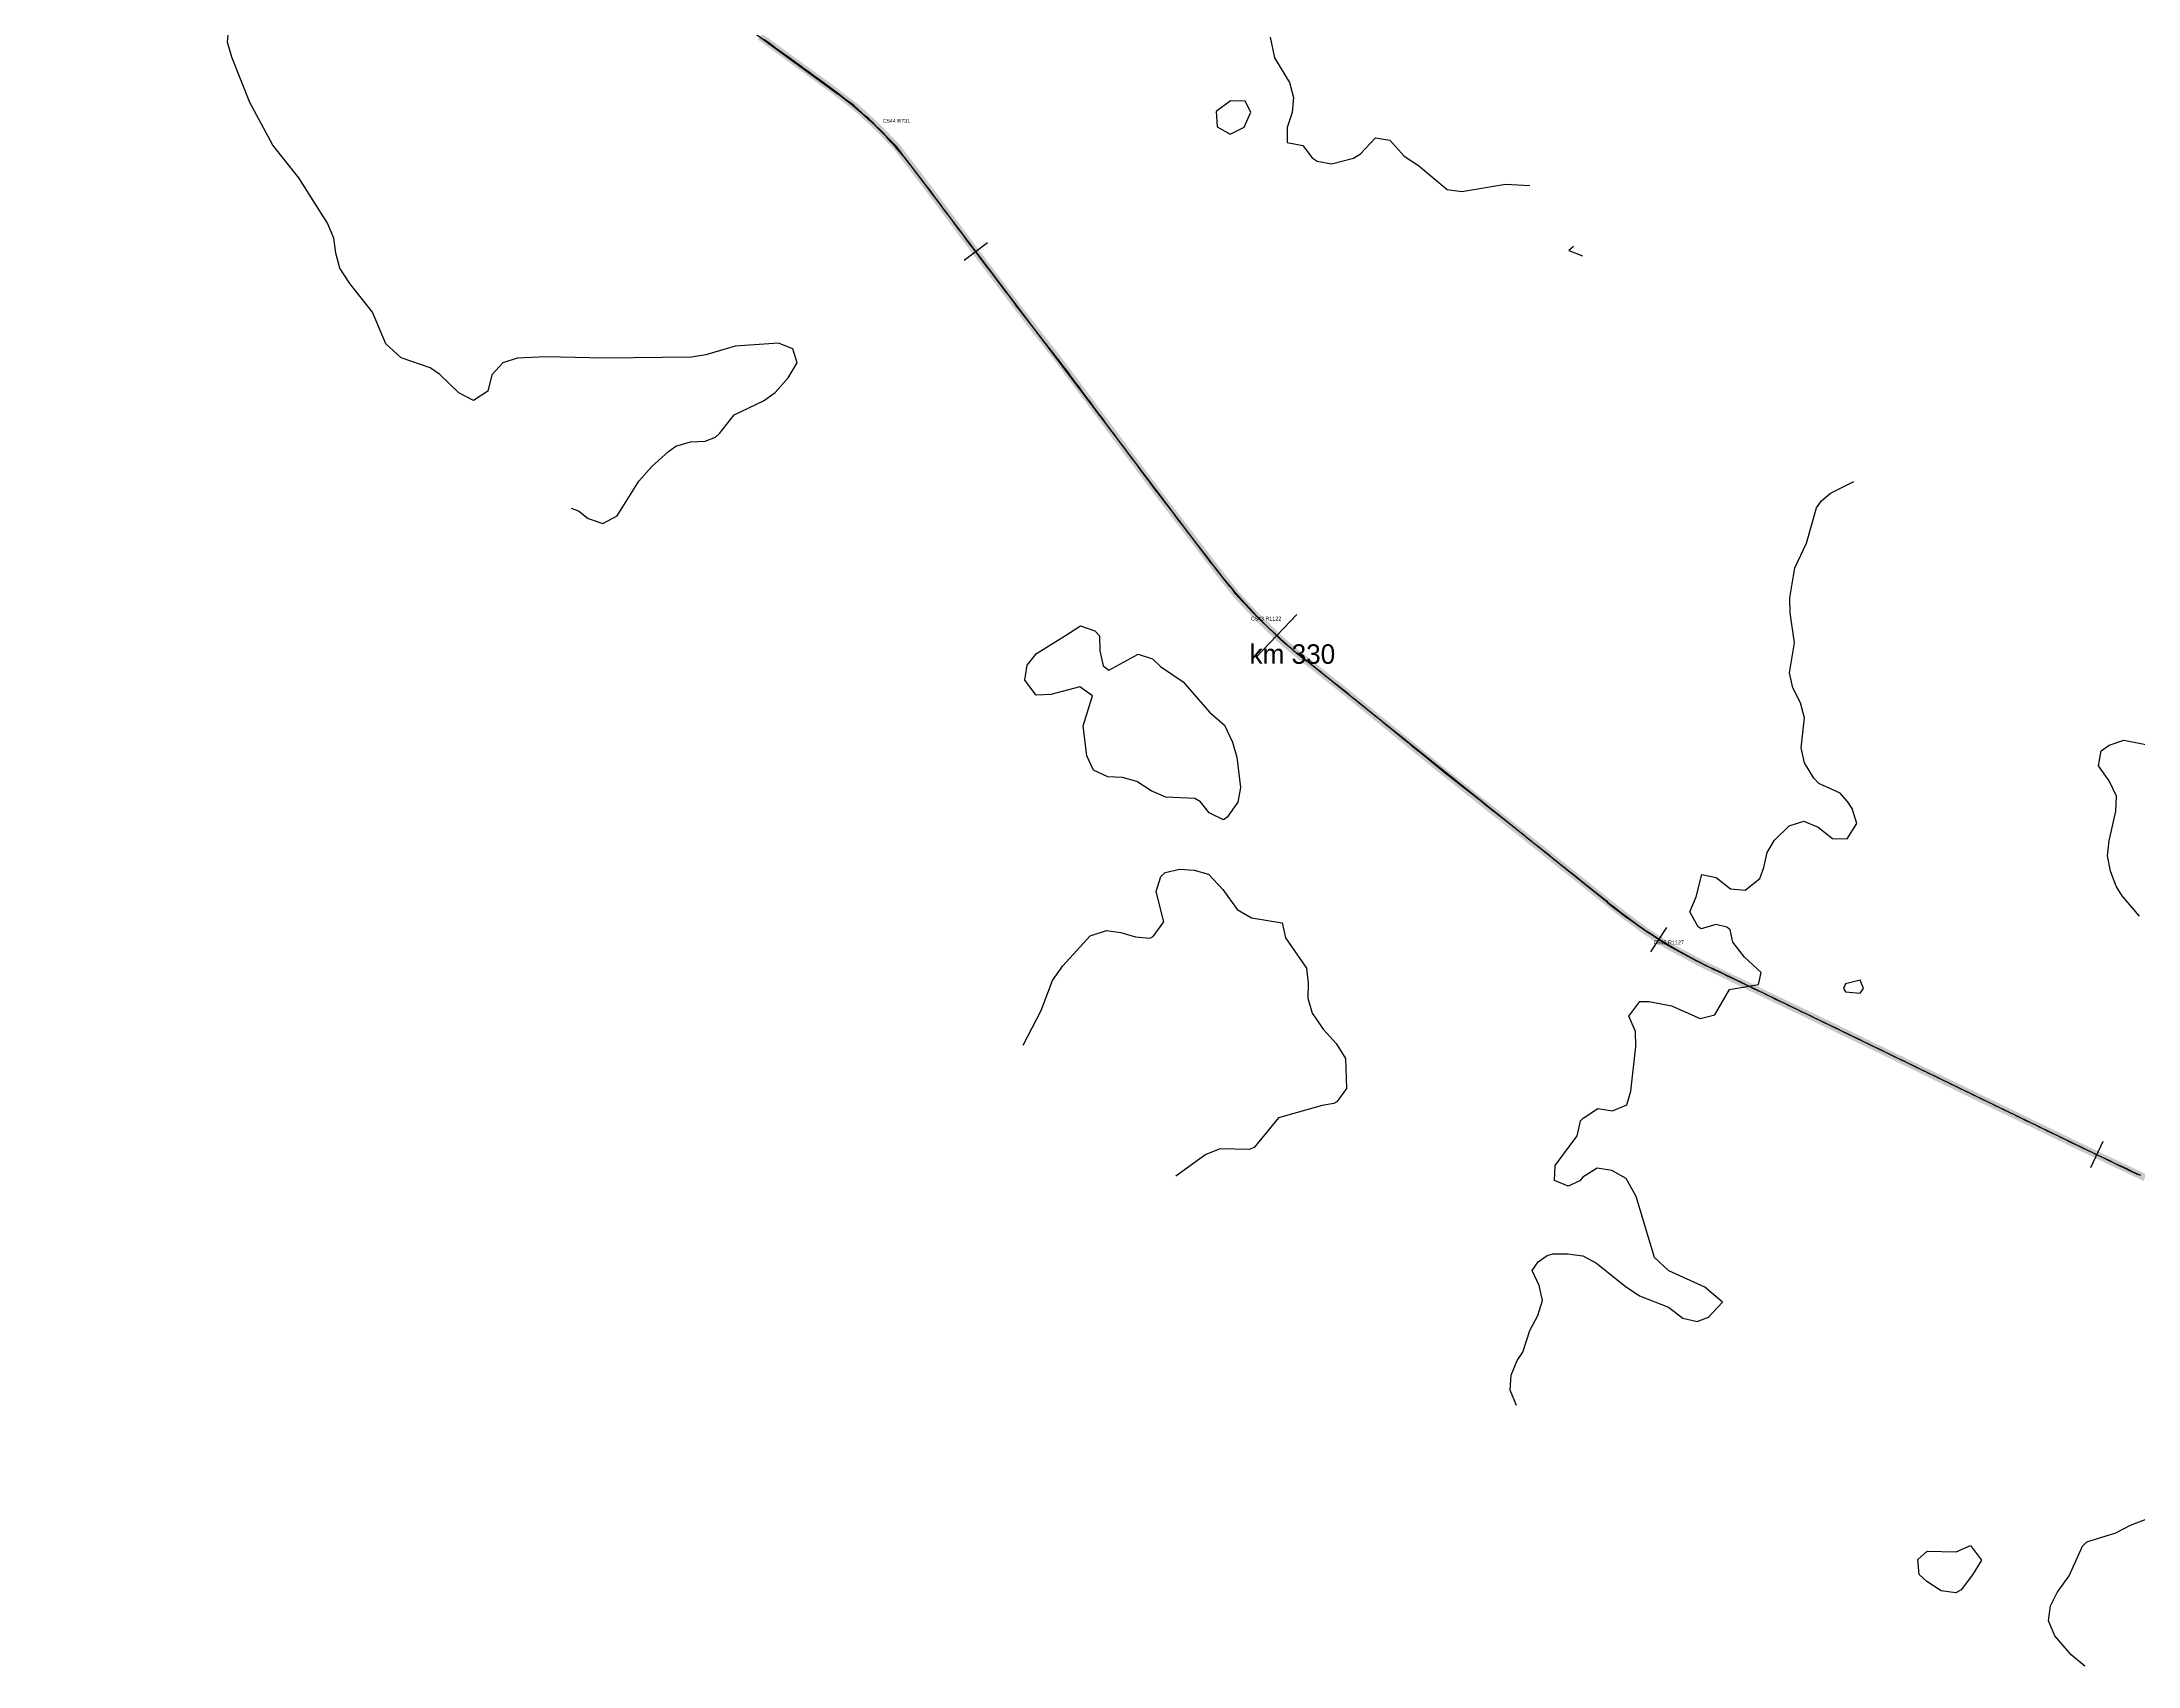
# Model space of a CAD drawing. Header units: metres. Extents: x 697254 to 930473, y 8023396 to 8227001.
# Drawn here: x 714328 to 718622, y 8213865 to 8217192 of the extents above; entities that cross this region are included whole.
import ezdxf

# ---------------------------------------------------------------- set-up
doc = ezdxf.new("R2010")
doc.units = ezdxf.units.M
for name, color, linetype in [('ALIGNMENT_FITTED', 4, 'Continuous'), ('CENTRELINE', 7, 'Continuous'), ('CHAINAGE', 7, 'Continuous'), ('CONTOUR_10M', 33, 'Continuous'), ('CURVE_LABELS', 4, 'Continuous'), ('GRADE_0-4', 3, 'Continuous')]:
    doc.layers.add(name, color=color, linetype=linetype)

msp = doc.modelspace()

# ---------------------------------------------------------------- linework, layer by layer
at = {"layer": 'ALIGNMENT_FITTED'}
for p, q in [((715959, 8217085), (714327.7, 8218278.5)), ((716725.3, 8216122.6), (716110.5, 8216935.9)), ((717534.6, 8215429.7), (716918.3, 8215924.1)), ((718622.3, 8214871.5), (717748.7, 8215294.5))]:
    msp.add_line(p, q, dxfattribs=at)
for centre, radius, start, end in [((715527.1, 8216494.8), 731.3, 37.091, 53.8099), ((717620.2, 8216799.2), 1121.8, -142.909, -128.7327), ((718239.8, 8216309), 1127.1, -128.7327, -115.8358)]:
    msp.add_arc(centre, radius, start, end, dxfattribs=at)
at = {"layer": 'CENTRELINE'}
msp.add_polyline3d([(718627.7, 8214869.6, 486.9), (718618.7, 8214873.9, 486.5), (718609.7, 8214878.2, 486.3), (718600.6, 8214882.5, 486.4), (718591.6, 8214886.8, 486.5), (718582.5, 8214891.1, 486.5), (718573.5, 8214895.4, 486.4), (718564.5, 8214899.7, 486.4), (718555.4, 8214904, 486.5), (718546.4, 8214908.2, 486.6), (718537.4, 8214912.5, 486.6), (718528.3, 8214916.8, 486.5), (718519.3, 8214921.1, 486.3), (718510.3, 8214925.4, 486), (718501.2, 8214929.7, 485.7), (718492.2, 8214934.1, 485.5), (718483.2, 8214938.4, 485.3), (718474.2, 8214942.8, 485.3), (718465.3, 8214947.2, 485.3), (718456.3, 8214951.6, 485.4), (718447.3, 8214955.9, 485.4), (718438.3, 8214960.3, 485.2), (718429.3, 8214964.7, 485.1), (718420.3, 8214969, 485.1), (718411.3, 8214973.4, 485.1), (718402.3, 8214977.8, 485.5), (718393.3, 8214982.1, 486), (718384.3, 8214986.5, 486.3), (718375.3, 8214990.9, 486.2), (718366.3, 8214995.2, 486.1), (718357.3, 8214999.6, 485.8), (718348.3, 8215004, 485.4), (718339.3, 8215008.3, 485.4), (718330.3, 8215012.7, 485.4), (718321.3, 8215017.1, 485.2), (718312.3, 8215021.5, 485.3), (718303.3, 8215025.8, 485.3), (718294.3, 8215030.2, 485.1), (718285.3, 8215034.6, 484.8), (718276.3, 8215038.9, 484.9), (718267.3, 8215043.3, 485), (718258.3, 8215047.7, 484.8), (718249.3, 8215052, 484.6), (718240.3, 8215056.4, 484.3), (718231.3, 8215060.8, 484.1), (718222.3, 8215065.1, 483.6), (718213.3, 8215069.5, 483.3), (718204.3, 8215073.9, 483), (718195.3, 8215078.2, 483), (718186.3, 8215082.6, 483.1), (718177.3, 8215087, 483.1), (718168.3, 8215091.4, 482.8), (718159.3, 8215095.7, 482.3), (718150.3, 8215100.1, 481.9), (718141.4, 8215104.5, 481.7), (718132.4, 8215108.8, 481.8), (718123.4, 8215113.2, 481.7), (718114.4, 8215117.6, 481.5), (718105.4, 8215121.9, 481.4), (718096.4, 8215126.3, 481.6), (718087.4, 8215130.7, 481.8), (718078.4, 8215135, 482.2), (718069.4, 8215139.4, 482.3), (718060.4, 8215143.8, 482.3), (718051.4, 8215148.2, 482), (718042.4, 8215152.5, 481.5), (718033.4, 8215156.9, 481), (718024.4, 8215161.3, 480.4), (718015.4, 8215165.6, 480.7), (718006.4, 8215170, 481.1), (717997.4, 8215174.4, 481.3), (717988.4, 8215178.7, 481.1), (717979.4, 8215183.1, 480.7), (717970.4, 8215187.5, 480.3), (717961.4, 8215191.8, 480), (717952.4, 8215196.1, 480.4), (717943.4, 8215200.5, 480.6), (717934.3, 8215204.8, 480.6), (717925.3, 8215209.1, 480.5), (717916.3, 8215213.4, 480.4), (717907.3, 8215217.7, 480.3), (717898.3, 8215222.1, 480.2), (717889.2, 8215226.4, 480.2), (717880.2, 8215230.7, 480.2), (717871.2, 8215235.1, 480), (717862.2, 8215239.4, 479.8), (717853.2, 8215243.8, 479.6), (717844.2, 8215248.1, 479.5), (717835.2, 8215252.4, 479.5), (717826.2, 8215256.8, 479.6), (717817.2, 8215261.1, 479.7), (717808.1, 8215265.5, 479.7), (717799.1, 8215269.8, 479.6), (717790.1, 8215274.1, 479.3), (717781.1, 8215278.5, 479.2), (717772.1, 8215282.8, 479.3), (717763.1, 8215287.2, 479.6), (717754.1, 8215291.5, 479.8), (717745.1, 8215295.8, 479.6), (717736.1, 8215300.2, 479.4), (717727.1, 8215304.6, 479.1), (717718.3, 8215309.3, 478.9), (717709.4, 8215314, 478.7), (717700.6, 8215318.7, 478.7), (717691.8, 8215323.4, 478.8), (717682.9, 8215328.1, 478.9), (717674.1, 8215332.8, 478.8), (717665.3, 8215337.5, 478.5), (717656.5, 8215342.2, 478.5), (717648.1, 8215347.7, 478.6), (717639.8, 8215353.2, 478.8), (717631.4, 8215358.8, 478.6), (717623.1, 8215364.3, 478.4), (717614.8, 8215369.8, 478.3), (717606.7, 8215375.7, 478.3), (717598.7, 8215381.7, 478.3), (717590.6, 8215387.6, 478.1), (717582.6, 8215393.6, 477.9), (717574.5, 8215399.5, 477.7), (717566.5, 8215405.5, 477.5), (717558.5, 8215411.5, 477.4), (717550.7, 8215417.8, 477.4), (717542.9, 8215424, 477.5), (717535.1, 8215430.2, 477.7), (717527.2, 8215436.5, 477.8), (717519.4, 8215442.7, 477.9), (717511.6, 8215448.9, 478.2), (717503.8, 8215455.2, 478.2), (717496, 8215461.4, 477.9), (717488.2, 8215467.7, 477.4), (717480.3, 8215473.9, 477), (717472.5, 8215480.1, 477.1), (717464.7, 8215486.4, 476.9), (717456.9, 8215492.6, 476.7), (717449.1, 8215498.8, 476.7), (717441.2, 8215505.1, 476.7), (717433.4, 8215511.3, 476.9), (717425.6, 8215517.6, 477), (717417.8, 8215523.8, 477), (717410, 8215530, 476.8), (717402.2, 8215536.3, 476.5), (717394.3, 8215542.5, 476.8), (717386.5, 8215548.7, 476.9), (717378.7, 8215555, 476.6), (717370.9, 8215561.2, 476.1), (717363.1, 8215567.5, 476.2), (717355.2, 8215573.7, 476.8), (717347.4, 8215579.9, 476.8), (717339.6, 8215586.1, 476.6), (717331.7, 8215592.3, 476.6), (717323.9, 8215598.5, 476.7), (717316, 8215604.7, 477), (717308.2, 8215611, 477.1), (717300.4, 8215617.2, 477), (717292.5, 8215623.4, 476.7), (717284.7, 8215629.6, 476.4), (717276.8, 8215635.8, 476.4), (717269, 8215642, 476.2), (717261.2, 8215648.2, 475.8), (717253.3, 8215654.5, 475.3), (717245.5, 8215660.7, 475.1), (717237.7, 8215666.9, 475.3), (717229.8, 8215673.1, 475.1), (717222, 8215679.3, 474.9), (717214.1, 8215685.5, 474.8), (717206.3, 8215691.7, 474.7), (717198.5, 8215697.9, 474.5), (717190.7, 8215704.2, 474.5), (717182.9, 8215710.6, 474.5), (717175.2, 8215716.9, 474.4), (717167.4, 8215723.2, 474.4), (717159.7, 8215729.5, 474.6), (717151.9, 8215735.8, 474.6), (717144.2, 8215742.1, 474.3), (717136.4, 8215748.4, 473.9), (717128.7, 8215754.8, 474.1), (717120.9, 8215761.1, 474.5), (717113.1, 8215767.4, 474.7), (717105.4, 8215773.7, 474.6), (717097.6, 8215780, 474.9), (717089.9, 8215786.3, 475.3), (717082.1, 8215792.7, 475.4), (717074.4, 8215799, 475.2), (717066.6, 8215805.3, 474.9), (717058.9, 8215811.6, 474.4), (717051.1, 8215817.9, 473.8), (717043.4, 8215824.2, 474), (717035.6, 8215830.6, 474.1), (717027.8, 8215836.9, 474), (717020.1, 8215843.2, 473.7), (717012.3, 8215849.5, 474), (717004.6, 8215855.8, 474.4), (716996.8, 8215862.1, 474.5), (716988.9, 8215868.3, 474.1), (716981.1, 8215874.5, 473.7), (716973.3, 8215880.7, 473.8), (716965.5, 8215887, 474.1), (716957.6, 8215893.2, 474.3), (716949.8, 8215899.4, 474.4), (716942, 8215905.7, 474.6), (716934.2, 8215911.9, 474.8), (716926.3, 8215918.1, 475), (716918.5, 8215924.4, 475.5), (716910.7, 8215930.6, 476.1), (716902.9, 8215936.8, 476.8), (716895, 8215943, 477), (716887.2, 8215949.3, 476.5), (716879.4, 8215955.5, 476), (716871.9, 8215962.1, 475.3), (716864.6, 8215969, 475), (716857.4, 8215975.9, 475.2), (716850.2, 8215982.9, 475.4), (716843, 8215989.8, 475.4), (716835.8, 8215996.7, 475.2), (716828.6, 8216003.6, 475.3), (716821.3, 8216010.6, 475.6), (716814.2, 8216017.6, 475.8), (716807.4, 8216024.9, 475.8), (716800.5, 8216032.2, 475.9), (716793.7, 8216039.5, 476.1), (716787, 8216046.9, 476), (716780.2, 8216054.2, 475.8), (716773.4, 8216061.6, 475.7), (716767.3, 8216069.5, 475.6), (716761.1, 8216077.3, 475.5), (716754.9, 8216085.2, 475.1), (716748.7, 8216093.1, 474.8), (716742.6, 8216101, 475), (716736.5, 8216108.9, 475.1), (716730.4, 8216116.8, 475), (716724.3, 8216124.7, 474.7), (716718.2, 8216132.6, 475), (716712.1, 8216140.6, 475.1), (716706, 8216148.5, 475.1), (716699.9, 8216156.4, 474.8), (716693.8, 8216164.3, 474.6), (716687.7, 8216172.3, 474.5), (716681.6, 8216180.2, 474.3), (716675.5, 8216188.1, 473.9), (716669.4, 8216196.1, 473.9), (716663.3, 8216204, 474), (716657.3, 8216212, 474.2), (716651.2, 8216219.9, 474.3), (716645.1, 8216227.9, 474.3), (716639.1, 8216235.8, 474.1), (716633, 8216243.8, 473.9), (716626.9, 8216251.7, 473.7), (716620.8, 8216259.7, 473.9), (716614.8, 8216267.6, 473.9), (716608.7, 8216275.6, 473.7), (716602.7, 8216283.6, 474), (716596.7, 8216291.6, 474.9), (716590.7, 8216299.6, 475.2), (716584.8, 8216307.6, 475.2), (716578.8, 8216315.6, 475), (716572.8, 8216323.7, 475.6), (716566.8, 8216331.7, 475.8), (716560.8, 8216339.7, 475.6), (716554.9, 8216347.7, 474.9), (716548.9, 8216355.7, 474), (716542.9, 8216363.8, 473.9), (716536.9, 8216371.8, 473.8), (716531, 8216379.8, 474), (716525, 8216387.8, 474.1), (716519, 8216395.8, 473.8), (716513, 8216403.8, 473.7), (716507, 8216411.9, 473.9), (716501.1, 8216419.9, 473.9), (716495.1, 8216427.9, 473.3), (716489.1, 8216435.9, 472.2), (716483.1, 8216443.9, 472.8), (716477.1, 8216452, 473.1), (716471.2, 8216460, 473), (716465.2, 8216468, 472.6), (716459.2, 8216476, 472.6), (716453.2, 8216484, 472.7), (716447.3, 8216492, 472.6), (716441.3, 8216500.1, 472.2), (716435.3, 8216508.1, 472), (716429.3, 8216516.1, 471.7), (716423.3, 8216524.1, 471.5), (716417.4, 8216532.1, 471.2), (716411.4, 8216540.2, 471.1), (716405.3, 8216548.1, 471), (716399.1, 8216555.9, 471), (716392.9, 8216563.8, 471), (716386.8, 8216571.7, 471), (716380.6, 8216579.6, 470.8), (716374.4, 8216587.4, 470.5), (716368.3, 8216595.3, 470.4), (716362.1, 8216603.2, 470.5), (716355.9, 8216611.1, 470.5), (716349.8, 8216619, 470.3), (716343.6, 8216626.8, 470.2), (716337.4, 8216634.7, 470.3), (716331.4, 8216642.6, 470.4), (716325.3, 8216650.6, 470.4), (716319.3, 8216658.6, 470.3), (716313.3, 8216666.6, 469.9), (716307.3, 8216674.6, 469.6), (716301.2, 8216682.6, 469.4), (716295.2, 8216690.5, 469.8), (716289.2, 8216698.5, 470.1), (716283.2, 8216706.5, 470.2), (716277.1, 8216714.5, 470.4), (716271.1, 8216722.5, 470.4), (716265.1, 8216730.5, 470.3), (716259.1, 8216738.4, 470), (716253, 8216746.4, 469.7), (716247, 8216754.4, 470), (716241, 8216762.4, 470.1), (716235, 8216770.4, 470), (716228.9, 8216778.3, 469.9), (716222.9, 8216786.3, 470), (716216.9, 8216794.3, 470.3), (716210.9, 8216802.3, 470.6), (716204.9, 8216810.4, 470.9), (716199, 8216818.4, 471.1), (716193, 8216826.4, 471.3), (716187.1, 8216834.5, 471.5), (716181.1, 8216842.5, 471.8), (716175.2, 8216850.5, 472), (716169.2, 8216858.6, 472), (716163.2, 8216866.6, 471.9), (716157.3, 8216874.6, 472.3), (716151.3, 8216882.7, 472.6), (716145.2, 8216890.6, 472.8), (716139.1, 8216898.5, 472.8), (716133.1, 8216906.5, 473.2), (716127, 8216914.4, 473.7), (716120.9, 8216922.4, 474), (716114.8, 8216930.3, 474.1), (716108.8, 8216938.3, 474.3), (716102.7, 8216946.2, 474.9), (716096.6, 8216954.2, 475.6), (716090.5, 8216962.1, 476.5), (716084.5, 8216970.1, 476.7), (716078.4, 8216978, 476.5), (716071.5, 8216985.2, 476), (716064.5, 8216992.4, 475.7), (716057.5, 8216999.6, 475.7), (716050.5, 8217006.6, 475.8), (716043.4, 8217013.7, 476), (716036.3, 8217020.8, 476), (716029.1, 8217027.7, 476), (716021.8, 8217034.5, 476), (716014.4, 8217041.2, 476), (716007, 8217048, 476), (715999.6, 8217054.7, 475.9), (715992, 8217061.2, 475.8), (715984, 8217067.3, 475.9), (715976.1, 8217073.3, 475.8), (715968.1, 8217079.4, 475.5), (715960.2, 8217085.5, 474.9), (715952.3, 8217091.6, 475.2), (715944.3, 8217097.6, 475.5), (715936.2, 8217103.4, 475.5), (715928.1, 8217109.3, 475.1), (715920, 8217115.2, 474.7), (715911.9, 8217121.1, 474.5), (715903.8, 8217127, 474.3), (715895.7, 8217132.9, 474.2), (715887.6, 8217138.8, 474.1), (715879.6, 8217144.6, 473.9), (715871.5, 8217150.5, 473.7), (715863.4, 8217156.4, 473.6), (715855.3, 8217162.3, 473.4), (715847.2, 8217168.2, 473.1), (715839.1, 8217174.1, 472.8), (715831, 8217179.9, 472.6), (715822.9, 8217185.8, 472.4), (715814.9, 8217191.7, 472.2), (715806.8, 8217197.6, 471.9)], dxfattribs=at)
at = {"layer": 'CHAINAGE'}
for p, q in [((716264.9, 8216780.5), (716217, 8216744.3)), ((716899, 8216019.2), (716815.9, 8215932.6)), ((717656.4, 8215378.2), (717623.1, 8215328.2)), ((718550.2, 8214939.6), (718524.5, 8214885.4))]:
    msp.add_line(p, q, dxfattribs=at)
at = {"layer": 'CONTOUR_10M'}
for points, elevation in [([(715412.3, 8216237.3), (715427, 8216231.8), (715447, 8216215.9), (715476.6, 8216205.5), (715506.5, 8216221.6), (715550.6, 8216292.1), (715577.5, 8216322.5), (715611.3, 8216353), (715626.8, 8216364.4), (715656.6, 8216372.8), (715686.3, 8216374.1), (715707.4, 8216382.8), (715716.2, 8216389.8), (715746.3, 8216428.6), (715806, 8216457.3), (715829.8, 8216473.8), (715856.3, 8216504.3), (715874.8, 8216534.9), (715866.5, 8216563.6), (715836.9, 8216575.5), (715747.7, 8216569.3), (715688.1, 8216551.3), (715658.3, 8216546.4), (715479.9, 8216544.1), (715361.1, 8216546.9), (715301.6, 8216544.3), (715271.8, 8216535.1), (715249.4, 8216510.2), (715241.5, 8216476.5), (715211.6, 8216457.6), (715182.1, 8216473.2), (715142.9, 8216511.3), (715123.1, 8216524.9), (715063.9, 8216544.8), (715032.4, 8216573.8), (715005.3, 8216638.7), (714958.3, 8216697.5), (714937.8, 8216728.5), (714929.6, 8216759.3), (714925.7, 8216790.1), (714912.7, 8216821), (714854, 8216913.8), (714800.6, 8216981.1), (714753.6, 8217068.5), (714716.6, 8217161.1), (714708.2, 8217191.9), (714710.6, 8217222.6)], 470), ([(716843.9, 8217201.8), (716853.1, 8217159.5), (716883.4, 8217109.1), (716891.7, 8217078.3), (716889.1, 8217047.6), (716879, 8217016.9), (716879.2, 8216986.2), (716910.8, 8216980.2), (716930.4, 8216954.9), (716940.2, 8216947.9), (716969.9, 8216942.6), (717014.9, 8216954.1), (717029.5, 8216962.9), (717059.6, 8216996), (717089.2, 8216991.2), (717118.6, 8216958.6), (717148.2, 8216939.2), (717207.1, 8216889.7), (717236.8, 8216885.8), (717326.1, 8216900.7), (717376.4, 8216898.5)], 470), ([(716733.2, 8217050), (716735.6, 8217018.3), (716762.4, 8217003.5), (716791.1, 8217017.8), (716804.7, 8217048.4), (716792.8, 8217071.1), (716763.1, 8217071.9), (716733.2, 8217050)], 470), ([(717465.5, 8216773.4), (717456.3, 8216765.3), (717483.9, 8216754.1)], 470), ([(717348.7, 8214398.9), (717335.6, 8214429.8), (717337.9, 8214460.5), (717350.1, 8214491.1), (717362, 8214508.1), (717376.4, 8214552.4), (717392.4, 8214583), (717402.1, 8214613.6), (717395.1, 8214644.4), (717380.8, 8214675.3), (717393.5, 8214693), (717411.8, 8214705.7), (717423.4, 8214709.1), (717453.1, 8214709), (717484.4, 8214705), (717512.4, 8214690.1), (717571.3, 8214643), (717600.9, 8214623.4), (717660.1, 8214599.8), (717689.6, 8214577.2), (717719.2, 8214570.4), (717742.3, 8214579.5), (717770.7, 8214610), (717734.4, 8214641.1), (717660.8, 8214674.6), (717631.4, 8214701.9), (717594.3, 8214826.9), (717573.5, 8214863.6), (717544, 8214880.2), (717514.3, 8214884.6), (717484.4, 8214866.4), (717478.3, 8214858.8), (717454.5, 8214848.1), (717426.9, 8214859.3), (717428.2, 8214890.1), (717472.8, 8214951.1), (717479.7, 8214981.8), (717485.6, 8214987.2), (717515.5, 8215007), (717545.2, 8215002), (717575, 8215014.9), (717582.9, 8215042.3), (717593.2, 8215134.4), (717592.4, 8215165.1), (717578.9, 8215196), (717601.7, 8215226.5), (717620.8, 8215226.4), (717666.2, 8215217.5), (717725.3, 8215191.2), (717755.1, 8215198.9), (717785.4, 8215250.7), (717844.9, 8215261.4), (717850, 8215285.6), (717815.7, 8215317.2), (717792, 8215347.7), (717786.6, 8215373.3), (717779.7, 8215378.5), (717757, 8215384), (717727.2, 8215375.4), (717721.1, 8215379.1), (717703.8, 8215410), (717717.2, 8215440.6), (717728.3, 8215486.5), (717757.9, 8215480.4), (717787.4, 8215457), (717817.1, 8215454.4), (717847.1, 8215478.5), (717855.6, 8215500.8), (717862.3, 8215531.4), (717877.6, 8215556.6), (717907.6, 8215586.1), (717937.4, 8215595.8), (717967, 8215583.7), (717996.5, 8215560.2), (718026.2, 8215559.6), (718046.2, 8215591.1), (718036.7, 8215621.9), (718026.9, 8215636.2), (718011.6, 8215652.9), (717967.9, 8215673.2), (717957.7, 8215684.2), (717939.1, 8215715.2), (717932, 8215746), (717939, 8215807.4), (717930.6, 8215838.2), (717915.3, 8215869.1), (717908.3, 8215899.9), (717918.2, 8215961.3), (717909.6, 8216022.9), (717908.5, 8216053.7), (717919.2, 8216115), (717943, 8216165.3), (717963.7, 8216237.6), (717973.6, 8216251.8), (717991.9, 8216268.1), (718040, 8216291.5)], 480), ([(716424.8, 8215976), (716455.3, 8215996), (716485, 8215985.8), (716494.3, 8215975.4), (716495.1, 8215944.6), (716502.1, 8215913.8), (716513.9, 8215905.2), (716573.6, 8215937.8), (716603.3, 8215928.5), (716619.7, 8215912.6), (716665.9, 8215881.4), (716719.5, 8215819.4), (716750.5, 8215792.8), (716766.8, 8215757.5), (716775.5, 8215726.6), (716783.3, 8215665.1), (716777.8, 8215634.4), (716755.7, 8215603.8), (716748.6, 8215598.6), (716719.1, 8215613.1), (716701.1, 8215635.1), (716689.6, 8215642), (716630.2, 8215644.7), (716600.6, 8215658.3), (716571.1, 8215677), (716541.4, 8215685), (716511.7, 8215686.9), (716482.2, 8215700.4), (716468.6, 8215729.6), (716461.3, 8215791.2), (716480, 8215852.5), (716454.1, 8215871.3), (716394.5, 8215855.4), (716364.8, 8215854.1), (716341.6, 8215884.6), (716346, 8215915.3), (716365.6, 8215939.6), (716424.8, 8215976)], 480), ([(718625.1, 8215400.9), (718589.7, 8215443), (718577.1, 8215462.9), (718565.9, 8215493.7), (718559.8, 8215524.5), (718563.1, 8215555.2), (718577, 8215616.6), (718578.3, 8215647.3), (718562.8, 8215678.2), (718541.1, 8215709.2), (718546.4, 8215739.9), (718563, 8215751.7), (718592.9, 8215761.8), (718652.2, 8215749.9)], 490), ([(716337.8, 8215136.6), (716375.2, 8215207.9), (716398.2, 8215269.1), (716419.2, 8215299.7), (716475.6, 8215360.6), (716508.7, 8215372), (716538.3, 8215367.8), (716568, 8215359), (716597.7, 8215356.4), (716604.5, 8215359.4), (716626.1, 8215389.9), (716610.3, 8215451.5), (716620.4, 8215482.2), (716628.7, 8215490.7), (716658.5, 8215497.6), (716688.2, 8215495.3), (716717.8, 8215487), (716747.2, 8215455.5), (716776.5, 8215414.9), (716806.1, 8215397.5), (716868.6, 8215387.5), (716875.8, 8215356.7), (716918.6, 8215294.8), (716921.9, 8215264), (716921.1, 8215233.3), (716930.5, 8215202.4), (716952.4, 8215169.7), (716979.4, 8215140.4), (716998.2, 8215109.5), (717000.5, 8215048), (716980.7, 8215020.6), (716974.8, 8215017.5), (716950.9, 8215013.3), (716861.5, 8214987.8), (716811.2, 8214926.9), (716801.4, 8214923.4), (716742, 8214924.4), (716712.2, 8214912.6), (716650.9, 8214868.4)], 480), ([(718023.2, 8215262.5), (718018.7, 8215253.2), (718023.1, 8215246.4), (718052.8, 8215243.5), (718059.9, 8215252.8), (718053, 8215270.3), (718023.2, 8215262.5)], 480), ([(718513.1, 8213864.7), (718485.1, 8213887.5), (718452, 8213926.8), (718439.1, 8213957.7), (718442.8, 8213988.4), (718456.7, 8214015.6), (718481.4, 8214049.5), (718508.6, 8214110.7), (718517.1, 8214119.5), (718576.7, 8214137.4), (718606.6, 8214153.4), (718651, 8214170.8)], 490), ([(718171.3, 8214083.3), (718190, 8214099.8), (718249.5, 8214098.5), (718279.3, 8214112), (718301.7, 8214082), (718283.1, 8214051.5), (718259.6, 8214020.9), (718248.6, 8214014.8), (718219, 8214019.2), (718189.4, 8214038.3), (718173.9, 8214052.5), (718171.3, 8214083.3)], 490)]:
    msp.add_lwpolyline(points, dxfattribs=dict(at, elevation=elevation))
at = {"layer": 'GRADE_0-4', "const_width": 15}
msp.add_lwpolyline([(718636.8, 8214865.4), (718627.7, 8214869.6), (718618.7, 8214873.9), (718609.7, 8214878.2), (718600.6, 8214882.5), (718591.6, 8214886.8), (718582.5, 8214891.1), (718573.5, 8214895.4), (718564.5, 8214899.7), (718555.4, 8214904), (718546.4, 8214908.2), (718537.4, 8214912.5), (718528.3, 8214916.8), (718519.3, 8214921.1), (718510.3, 8214925.4), (718501.2, 8214929.7), (718492.2, 8214934.1), (718483.2, 8214938.4), (718474.2, 8214942.8), (718465.3, 8214947.2), (718456.3, 8214951.6), (718447.3, 8214955.9), (718438.3, 8214960.3), (718429.3, 8214964.7), (718420.3, 8214969), (718411.3, 8214973.4), (718402.3, 8214977.8), (718393.3, 8214982.1), (718384.3, 8214986.5), (718375.3, 8214990.9), (718366.3, 8214995.2), (718357.3, 8214999.6), (718348.3, 8215004), (718339.3, 8215008.3), (718330.3, 8215012.7), (718321.3, 8215017.1), (718312.3, 8215021.5), (718303.3, 8215025.8), (718294.3, 8215030.2), (718285.3, 8215034.6), (718276.3, 8215038.9), (718267.3, 8215043.3), (718258.3, 8215047.7), (718249.3, 8215052), (718240.3, 8215056.4), (718231.3, 8215060.8), (718222.3, 8215065.1), (718213.3, 8215069.5), (718204.3, 8215073.9), (718195.3, 8215078.2), (718186.3, 8215082.6), (718177.3, 8215087), (718168.3, 8215091.4), (718159.3, 8215095.7), (718150.3, 8215100.1), (718141.4, 8215104.5), (718132.4, 8215108.8), (718123.4, 8215113.2), (718114.4, 8215117.6), (718105.4, 8215121.9), (718096.4, 8215126.3), (718087.4, 8215130.7), (718078.4, 8215135), (718069.4, 8215139.4), (718060.4, 8215143.8), (718051.4, 8215148.2), (718042.4, 8215152.5), (718033.4, 8215156.9), (718024.4, 8215161.3), (718015.4, 8215165.6), (718006.4, 8215170), (717997.4, 8215174.4), (717988.4, 8215178.7), (717979.4, 8215183.1), (717970.4, 8215187.5), (717961.4, 8215191.8), (717952.4, 8215196.1), (717943.4, 8215200.5), (717934.3, 8215204.8), (717925.3, 8215209.1), (717916.3, 8215213.4), (717907.3, 8215217.7), (717898.3, 8215222.1), (717889.2, 8215226.4), (717880.2, 8215230.7), (717871.2, 8215235.1), (717862.2, 8215239.4), (717853.2, 8215243.8), (717844.2, 8215248.1), (717835.2, 8215252.4), (717826.2, 8215256.8), (717817.2, 8215261.1), (717808.1, 8215265.5), (717799.1, 8215269.8), (717790.1, 8215274.1), (717781.1, 8215278.5), (717772.1, 8215282.8), (717763.1, 8215287.2), (717754.1, 8215291.5), (717745.1, 8215295.8), (717736.1, 8215300.2), (717727.1, 8215304.6), (717718.3, 8215309.3), (717709.4, 8215314), (717700.6, 8215318.7), (717691.8, 8215323.4), (717682.9, 8215328.1), (717674.1, 8215332.8), (717665.3, 8215337.5), (717656.5, 8215342.2), (717648.1, 8215347.7), (717639.8, 8215353.2), (717631.4, 8215358.8), (717623.1, 8215364.3), (717614.8, 8215369.8), (717606.7, 8215375.7), (717598.7, 8215381.7), (717590.6, 8215387.6), (717582.6, 8215393.6), (717574.5, 8215399.5), (717566.5, 8215405.5), (717558.5, 8215411.5), (717550.7, 8215417.8), (717542.9, 8215424), (717535.1, 8215430.2), (717527.2, 8215436.5), (717519.4, 8215442.7), (717511.6, 8215448.9), (717503.8, 8215455.2), (717496, 8215461.4), (717488.2, 8215467.7), (717480.3, 8215473.9), (717472.5, 8215480.1), (717464.7, 8215486.4), (717456.9, 8215492.6), (717449.1, 8215498.8), (717441.2, 8215505.1), (717433.4, 8215511.3), (717425.6, 8215517.6), (717417.8, 8215523.8), (717410, 8215530), (717402.2, 8215536.3), (717394.3, 8215542.5), (717386.5, 8215548.7), (717378.7, 8215555), (717370.9, 8215561.2), (717363.1, 8215567.5), (717355.2, 8215573.7), (717347.4, 8215579.9), (717339.6, 8215586.1), (717331.7, 8215592.3), (717323.9, 8215598.5), (717316, 8215604.7), (717308.2, 8215611), (717300.4, 8215617.2), (717292.5, 8215623.4), (717284.7, 8215629.6), (717276.8, 8215635.8), (717269, 8215642), (717261.2, 8215648.2), (717253.3, 8215654.5), (717245.5, 8215660.7), (717237.7, 8215666.9), (717229.8, 8215673.1), (717222, 8215679.3), (717214.1, 8215685.5), (717206.3, 8215691.7), (717198.5, 8215697.9), (717190.7, 8215704.2), (717182.9, 8215710.6), (717175.2, 8215716.9), (717167.4, 8215723.2), (717159.7, 8215729.5), (717151.9, 8215735.8), (717144.2, 8215742.1), (717136.4, 8215748.4), (717128.7, 8215754.8), (717120.9, 8215761.1), (717113.1, 8215767.4), (717105.4, 8215773.7), (717097.6, 8215780), (717089.9, 8215786.3), (717082.1, 8215792.7), (717074.4, 8215799), (717066.6, 8215805.3), (717058.9, 8215811.6), (717051.1, 8215817.9), (717043.4, 8215824.2), (717035.6, 8215830.6), (717027.8, 8215836.9), (717020.1, 8215843.2), (717012.3, 8215849.5), (717004.6, 8215855.8), (716996.8, 8215862.1), (716988.9, 8215868.3), (716981.1, 8215874.5), (716973.3, 8215880.7), (716965.5, 8215887), (716957.6, 8215893.2), (716949.8, 8215899.4), (716942, 8215905.7), (716934.2, 8215911.9), (716926.3, 8215918.1), (716918.5, 8215924.4), (716910.7, 8215930.6), (716902.9, 8215936.8), (716895, 8215943), (716887.2, 8215949.3), (716879.4, 8215955.5), (716871.9, 8215962.1), (716864.6, 8215969), (716857.4, 8215975.9), (716850.2, 8215982.9), (716843, 8215989.8), (716835.8, 8215996.7), (716828.6, 8216003.6), (716821.3, 8216010.6), (716814.2, 8216017.6), (716807.4, 8216024.9), (716800.5, 8216032.2), (716793.7, 8216039.5), (716787, 8216046.9), (716780.2, 8216054.2), (716773.4, 8216061.6), (716767.3, 8216069.5), (716761.1, 8216077.3), (716754.9, 8216085.2), (716748.7, 8216093.1), (716742.6, 8216101), (716736.5, 8216108.9), (716730.4, 8216116.8), (716724.3, 8216124.7), (716718.2, 8216132.6), (716712.1, 8216140.6), (716706, 8216148.5), (716699.9, 8216156.4), (716693.8, 8216164.3), (716687.7, 8216172.3), (716681.6, 8216180.2), (716675.5, 8216188.1), (716669.4, 8216196.1), (716663.3, 8216204), (716657.3, 8216212), (716651.2, 8216219.9), (716645.1, 8216227.9), (716639.1, 8216235.8), (716633, 8216243.8), (716626.9, 8216251.7), (716620.8, 8216259.7), (716614.8, 8216267.6), (716608.7, 8216275.6), (716602.7, 8216283.6), (716596.7, 8216291.6), (716590.7, 8216299.6), (716584.8, 8216307.6), (716578.8, 8216315.6), (716572.8, 8216323.7), (716566.8, 8216331.7), (716560.8, 8216339.7), (716554.9, 8216347.7), (716548.9, 8216355.7), (716542.9, 8216363.8), (716536.9, 8216371.8), (716531, 8216379.8), (716525, 8216387.8), (716519, 8216395.8), (716513, 8216403.8), (716507, 8216411.9), (716501.1, 8216419.9), (716495.1, 8216427.9), (716489.1, 8216435.9), (716483.1, 8216443.9), (716477.1, 8216452), (716471.2, 8216460), (716465.2, 8216468), (716459.2, 8216476), (716453.2, 8216484), (716447.3, 8216492), (716441.3, 8216500.1), (716435.3, 8216508.1), (716429.3, 8216516.1), (716423.3, 8216524.1), (716417.4, 8216532.1), (716411.4, 8216540.2), (716405.3, 8216548.1), (716399.1, 8216555.9), (716392.9, 8216563.8), (716386.8, 8216571.7), (716380.6, 8216579.6), (716374.4, 8216587.4), (716368.3, 8216595.3), (716362.1, 8216603.2), (716355.9, 8216611.1), (716349.8, 8216619), (716343.6, 8216626.8), (716337.4, 8216634.7), (716331.4, 8216642.6), (716325.3, 8216650.6), (716319.3, 8216658.6), (716313.3, 8216666.6), (716307.3, 8216674.6), (716301.2, 8216682.6), (716295.2, 8216690.5), (716289.2, 8216698.5), (716283.2, 8216706.5), (716277.1, 8216714.5), (716271.1, 8216722.5), (716265.1, 8216730.5), (716259.1, 8216738.4), (716253, 8216746.4), (716247, 8216754.4), (716241, 8216762.4), (716235, 8216770.4), (716228.9, 8216778.3), (716222.9, 8216786.3), (716216.9, 8216794.3), (716210.9, 8216802.3), (716204.9, 8216810.4), (716199, 8216818.4), (716193, 8216826.4), (716187.1, 8216834.5), (716181.1, 8216842.5), (716175.2, 8216850.5), (716169.2, 8216858.6), (716163.2, 8216866.6), (716157.3, 8216874.6), (716151.3, 8216882.7), (716145.2, 8216890.6), (716139.1, 8216898.5), (716133.1, 8216906.5), (716127, 8216914.4), (716120.9, 8216922.4), (716114.8, 8216930.3), (716108.8, 8216938.3), (716102.7, 8216946.2), (716096.6, 8216954.2), (716090.5, 8216962.1), (716084.5, 8216970.1), (716078.4, 8216978), (716071.5, 8216985.2), (716064.5, 8216992.4), (716057.5, 8216999.6), (716050.5, 8217006.6), (716043.4, 8217013.7), (716036.3, 8217020.8), (716029.1, 8217027.7), (716021.8, 8217034.5), (716014.4, 8217041.2), (716007, 8217048), (715999.6, 8217054.7), (715992, 8217061.2), (715984, 8217067.3), (715976.1, 8217073.3), (715968.1, 8217079.4), (715960.2, 8217085.5), (715952.3, 8217091.6), (715944.3, 8217097.6), (715936.2, 8217103.4), (715928.1, 8217109.3), (715920, 8217115.2), (715911.9, 8217121.1), (715903.8, 8217127), (715895.7, 8217132.9), (715887.6, 8217138.8), (715879.6, 8217144.6), (715871.5, 8217150.5), (715863.4, 8217156.4), (715855.3, 8217162.3), (715847.2, 8217168.2), (715839.1, 8217174.1), (715831, 8217179.9), (715822.9, 8217185.8), (715814.9, 8217191.7), (715806.8, 8217197.6), (715798.7, 8217203.5)], dxfattribs=at)

# ---------------------------------------------------------------- texts
at = {"layer": 'CHAINAGE'}
msp.add_text('km 330', height=40, dxfattribs=at).set_placement((716802, 8215918.2))
at = {"layer": 'CURVE_LABELS'}
for s, p in [('C544 R731', (716050.7, 8217026.7)), ('C543 R1122', (716804.9, 8216006.9)), ('C542 R1127', (717629.8, 8215343.4))]:
    msp.add_text(s, height=8, dxfattribs=at).set_placement(p)

doc.saveas('drawing.dxf')
